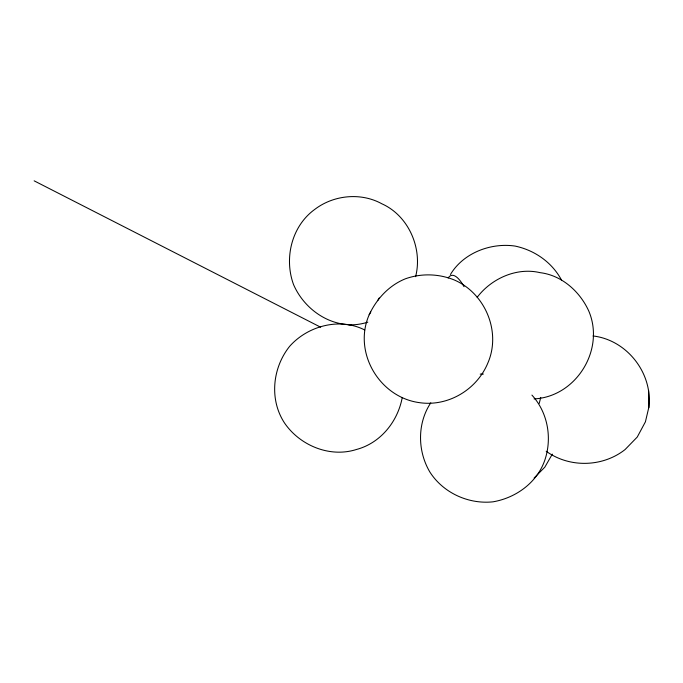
<?xml version="1.0" encoding="UTF-8"?>
<svg xmlns="http://www.w3.org/2000/svg" width="683" height="683" viewBox="0 0 683 683"><rect width="100%" height="100%" fill="white"/><g stroke="black" fill="none" stroke-linecap="round" stroke-linejoin="round"><path stroke-width="1.02" d="M592.981 335.959C627.011 339.878 653.008 373.336 648.85 407.264L645.409 421.829L637.256 437.035L625.107 449.534C602.628 467.274 569.4 468.043 546.187 451.241M415.597 276.666C422.862 248.595 408.673 215.76 381.848 203.79C360.889 192.222 333.628 194.945 314.692 209.45C291.598 226.201 283.872 258.345 293.588 284.683C303.517 307.461 326.226 324.604 351.412 324.801M369.196 314.735C352.812 351.933 379.031 396.849 418.867 402.569C447.749 407.094 476.751 389.865 487.833 363.066C501.433 331.87 485.246 293.212 454.186 279.928C438.631 273.661 421.36 273.183 405.523 278.749C389.003 285.4 376.683 298.795 369.196 314.735L370.801 312.003M402.202 397.728C397.685 421.727 380.44 443.147 356.389 449.499C329.863 457.986 299.794 445.504 284.444 422.879C269.162 399.461 272.449 367.872 289.601 346.375C307.743 325.859 339.716 317.219 364.713 329.974M552.308 454.127L544.838 467.138L534.115 478.023M450.447 274.481C463.313 252.958 490.727 242.516 515.05 246.068C534.584 250.166 551.958 262.289 561.46 279.979M477.169 297.336C491.265 278.638 516.621 267.096 539.988 272.645C561.81 275.249 579.876 291.496 588.763 311.013C605.283 349.713 576.068 396.857 534.063 398.906M377.631 300.691L379.236 297.959M430.785 402.825C417.142 423.349 417.407 451.011 429.88 472.047C443.241 492.938 468.512 504.421 492.972 501.834C516.758 497.745 538.477 481.575 545.529 457.934C552.043 436.275 547.262 411.866 531.92 395.09M480.226 374.122L483.376 374.045M34.15 180.833L320.643 327.2M648.85 407.683L648.594 390.386M540.765 397.421A45.138 2.339 -76.2 0 1 539.194 403.448M448.193 277.99A45.138 13.455 76.8 0 1 464.022 286.672M367.804 322.18A45.138 23.649 -30 0 1 348.108 324.621"/></g></svg>
